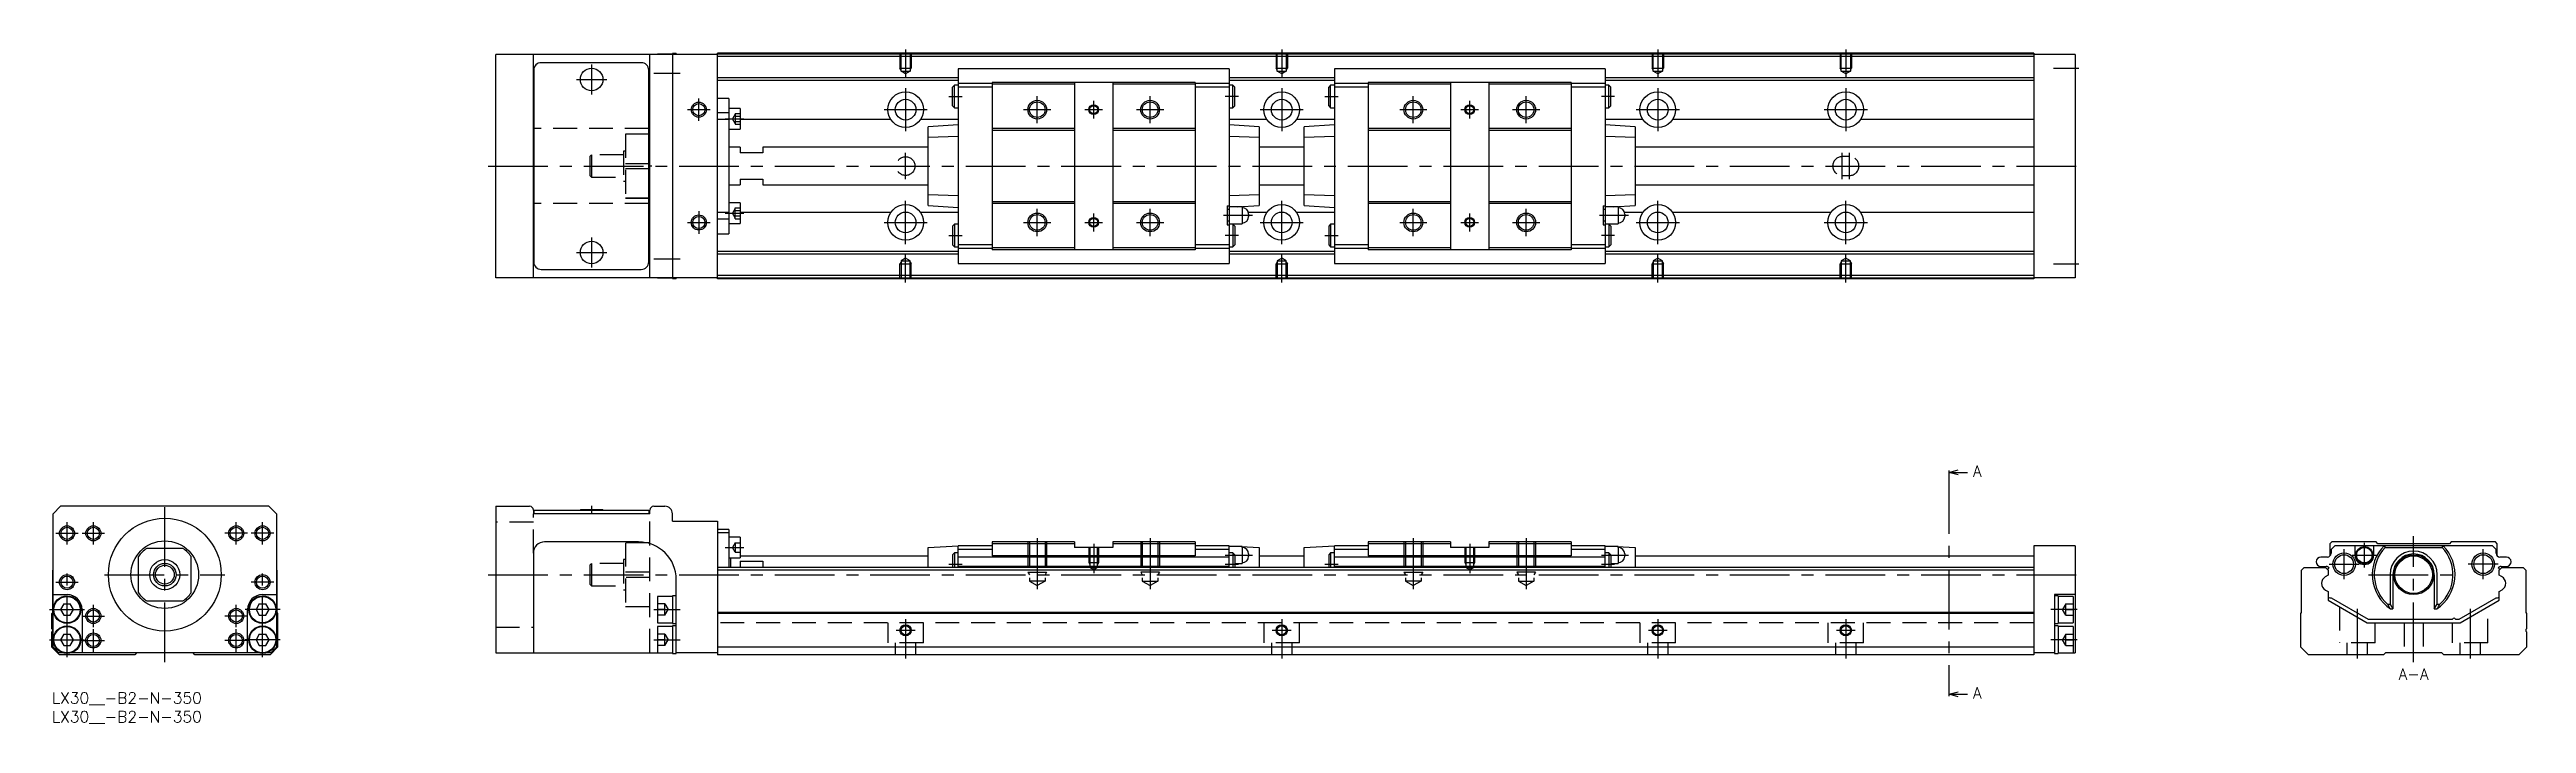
# Model space of a CAD drawing. Extents: x -1 to 658, y -8 to 171.
import ezdxf

# ---------------------------------------------------------------- set-up
doc = ezdxf.new("R2010")
doc.units = 0
doc.header["$LTSCALE"] = 0.5
doc.linetypes.add('CENTER', pattern=[50.8, 31.75, -6.35, 6.35, -6.35])
doc.linetypes.add('DASHED', pattern=[19.05, 12.7, -6.35])
for name, color, linetype in [('MSM_CENTER', 1, 'CENTER'), ('MSM_CONTINUOUS', 7, 'CONTINUOUS'), ('MSM_DASHED', 4, 'DASHED'), ('MSM_NARROW', 5, 'CONTINUOUS'), ('MSM_PART_NUMBER', 7, 'CONTINUOUS')]:
    doc.layers.add(name, color=color, linetype=linetype)
doc.styles.get("Standard").update_dxf_attribs({"font": 'txt.shx', "height": 3, "bigfont": 'bigfont.shx'})

# ---------------------------------------------------------------- blocks, each defined once
blk = doc.blocks.new('*U2')
at = {"layer": 'MSM_PART_NUMBER'}
blk.add_text('LX30__-B2-N-350', height=3, dxfattribs=at).set_placement((0, -3))
blk = doc.blocks.new('*U3')
at = {"layer": 'MSM_PART_NUMBER'}
blk.add_text('LX30__-B2-N-350', height=3, dxfattribs=at).set_placement((0, -8))

msp = doc.modelspace()

# ---------------------------------------------------------------- linework, layer by layer
at = {"layer": 'MSM_CENTER'}
for p, q in [((143.5, 167), (143.5, 159)), ((160, 164.7), (167, 164.7)), ((227, 171), (227, 163.49)), ((327, 171), (327, 163.49)), ((427, 171), (427, 163.49)), ((477, 171), (477, 163.49)), ((532.25, 166), (539, 166)), ((139.5, 163), (147.5, 163)), ((227, 160.75), (227, 149.25)), ((238.5, 158.5), (242, 158.5)), ((262, 151.37), (262, 158.62)), ((292, 151.37), (292, 158.62)), ((315.5, 158.5), (312, 158.5)), ((327, 160.75), (327, 149.25)), ((338.5, 158.5), (342, 158.5)), ((362, 151.37), (362, 158.62)), ((392, 151.37), (392, 158.62)), ((415.5, 158.5), (412, 158.5)), ((427, 160.75), (427, 149.25)), ((477, 160.75), (477, 149.25)), ((169, 155), (175, 155)), ((172, 152), (172, 158)), ((179, 152.55), (184, 152.55)), ((221.25, 155), (232.75, 155)), ((258.37, 155), (265.62, 155)), ((274.63, 155), (279.36, 155)), ((277, 152.63), (277, 157.36)), ((288.37, 155), (295.62, 155)), ((321.25, 155), (332.75, 155)), ((358.37, 155), (365.62, 155)), ((374.63, 155), (379.36, 155)), ((377, 152.63), (377, 157.36)), ((388.37, 155), (395.62, 155)), ((421.25, 155), (432.75, 155)), ((471.25, 155), (482.75, 155)), ((116, 140), (540, 140)), ((227, 136.5), (227, 143.5)), ((476, 136.5), (476, 143.5)), ((478, 136.5), (478, 143.5)), ((172, 128), (172, 122)), ((179, 127.44), (184, 127.44)), ((227, 119.25), (227, 130.75)), ((262, 121.37), (262, 128.62)), ((277, 122.63), (277, 127.36)), ((292, 121.37), (292, 128.62)), ((311.5, 126.9), (319.2, 126.9)), ((327, 119.25), (327, 130.75)), ((362, 121.37), (362, 128.62)), ((377, 122.63), (377, 127.36)), ((392, 121.37), (392, 128.62)), ((411.5, 126.9), (419.2, 126.9)), ((427, 119.25), (427, 130.75)), ((477, 119.25), (477, 130.75)), ((143.5, 121), (143.5, 113)), ((169, 125), (175, 125)), ((221.25, 125), (232.75, 125)), ((238.5, 121.5), (242, 121.5)), ((258.37, 125), (265.62, 125)), ((274.63, 125), (279.36, 125)), ((288.37, 125), (295.62, 125)), ((315.5, 121.5), (312, 121.5)), ((321.25, 125), (332.75, 125)), ((338.5, 121.5), (342, 121.5)), ((358.37, 125), (365.62, 125)), ((374.63, 125), (379.36, 125)), ((388.37, 125), (395.62, 125)), ((415.5, 121.5), (412, 121.5)), ((421.25, 125), (432.75, 125)), ((471.25, 125), (482.75, 125)), ((139.5, 117), (147.5, 117)), ((160, 115.3), (167, 115.3)), ((227, 109), (227, 116.51)), ((327, 109), (327, 116.51)), ((427, 109), (427, 116.51)), ((477, 109), (477, 116.51)), ((532.25, 114), (539, 114)), ((504.38, 58), (504.38, 0)), ((30, 8), (30, 51.5)), ((143.5, 49.6), (143.5, 47.49)), ((1, 42.3), (7, 42.3)), ((4, 39.3), (4, 45.3)), ((8, 42.3), (14, 42.3)), ((11, 39.3), (11, 45.3)), ((52, 42.3), (46, 42.3)), ((49, 39.3), (49, 45.3)), ((59, 42.3), (53, 42.3)), ((56, 39.3), (56, 45.3)), ((262, 41), (262, 27.41)), ((292, 41), (292, 27.41)), ((362, 41), (362, 27.41)), ((392, 41), (392, 27.41)), ((614.9, 33.25), (614.9, 39.75)), ((628, 8), (628, 41.5)), ((179, 38.55), (184, 38.55)), ((238.5, 34.1), (242, 34.1)), ((277, 39.5), (277, 31.69)), ((312, 36.5), (319.2, 36.5)), ((312, 34.1), (315.5, 34.1)), ((338.5, 34.1), (342, 34.1)), ((377, 39.5), (377, 31.69)), ((412, 36.5), (419.2, 36.5)), ((412, 34.1), (415.5, 34.1)), ((605.5, 34.1), (613.5, 34.1)), ((609.5, 30.1), (609.5, 38.1)), ((611.65, 36.5), (618.15, 36.5)), ((650.5, 34.1), (642.5, 34.1)), ((646.5, 30.1), (646.5, 38.1)), ((1, 29.3), (7, 29.3)), ((4, 9.35), (4, 32.3)), ((14, 31.3), (46, 31.3)), ((59, 29.3), (53, 29.3)), ((56, 9.35), (56, 32.3)), ((116, 31.3), (540, 31.3)), ((616, 31.3), (640, 31.3)), ((-0.65, 22), (8.65, 22)), ((8, 20.3), (14, 20.3)), ((11, 17.3), (11, 23.3)), ((52, 20.3), (46, 20.3)), ((49, 17.3), (49, 23.3)), ((60.65, 22), (51.35, 22)), ((160, 22), (167, 22)), ((538.5, 22), (531.5, 22)), ((613, 22.18), (613, 9)), ((643, 22.18), (643, 9)), ((-0.65, 14), (8.65, 14)), ((8, 13.8), (14, 13.8)), ((11, 10.8), (11, 16.8)), ((52, 13.8), (46, 13.8)), ((49, 10.8), (49, 16.8)), ((60.65, 14), (51.35, 14)), ((160, 14), (167, 14)), ((224.5, 16.5), (229.5, 16.5)), ((227, 19.5), (227, 9)), ((324.5, 16.5), (329.5, 16.5)), ((327, 19.5), (327, 9)), ((424.5, 16.5), (429.5, 16.5)), ((427, 19.5), (427, 9)), ((474.5, 16.5), (479.5, 16.5)), ((477, 19.5), (477, 9)), ((538.5, 14), (531.5, 14))]:
    msp.add_line(p, q, dxfattribs=at)
at = {"layer": 'MSM_CONTINUOUS'}
for p, q in [((118, 110.3), (118, 169.7)), ((177, 169.7), (118, 169.7)), ((128, 110.3), (128, 169.7)), ((128.1, 165.5), (128.1, 114.5)), ((156.7, 167.5), (130.1, 167.5)), ((158.7, 114.5), (158.7, 165.5)), ((159, 110.3), (159, 169.7)), ((161, 169.75), (161, 169.7)), ((165, 169.75), (161, 169.75)), ((166, 169.9), (165, 169.9)), ((165, 169.9), (165, 110.1)), ((166, 169.9), (166, 169.7)), ((527, 170), (177, 170)), ((177, 110), (177, 170)), ((527, 169.8), (177, 169.8)), ((527, 169.1), (177, 169.1)), ((313, 165.9), (241, 165.9)), ((241, 165.9), (241, 114.1)), ((313, 165.9), (313, 114.1)), ((413, 165.9), (341, 165.9)), ((341, 165.9), (341, 114.1)), ((413, 165.9), (413, 114.1)), ((527, 170), (527, 110)), ((538, 169.7), (527, 169.7)), ((538, 169.7), (538, 110.3)), ((128, 158.2), (128.1, 158.2)), ((158.7, 158.2), (159, 158.2)), ((241, 163.45), (177, 163.45)), ((241, 162.75), (177, 162.75)), ((240, 161.5), (239.5, 161)), ((239.5, 156), (239.5, 161)), ((241, 161.5), (240, 161.5)), ((240, 155.5), (240, 161.5)), ((250, 161.95), (241, 161.95)), ((250, 160.95), (241, 160.95)), ((304, 162.25), (250, 162.25)), ((250, 162.25), (250, 117.75)), ((271.9, 161.75), (250, 161.75)), ((271.9, 162.25), (271.9, 117.75)), ((282.1, 162.25), (282.1, 117.75)), ((304, 161.75), (282.1, 161.75)), ((304, 162.25), (304, 117.75)), ((313, 161.95), (304, 161.95)), ((313, 160.95), (304, 160.95)), ((341, 163.45), (313, 163.45)), ((341, 162.75), (313, 162.75)), ((314, 161.5), (313, 161.5)), ((314.5, 161), (314, 161.5)), ((314, 155.5), (314, 161.5)), ((314.5, 156), (314.5, 161)), ((340, 161.5), (339.5, 161)), ((339.5, 156), (339.5, 161)), ((341, 161.5), (340, 161.5)), ((340, 155.5), (340, 161.5)), ((350, 161.95), (341, 161.95)), ((350, 160.95), (341, 160.95)), ((404, 162.25), (350, 162.25)), ((350, 162.25), (350, 117.75)), ((371.9, 161.75), (350, 161.75)), ((371.9, 162.25), (371.9, 117.75)), ((382.1, 162.25), (382.1, 117.75)), ((404, 161.75), (382.1, 161.75)), ((404, 162.25), (404, 117.75)), ((413, 161.95), (404, 161.95)), ((413, 160.95), (404, 160.95)), ((527, 163.45), (413, 163.45)), ((527, 162.75), (413, 162.75)), ((414, 161.5), (413, 161.5)), ((414.5, 161), (414, 161.5)), ((414, 155.5), (414, 161.5)), ((414.5, 156), (414.5, 161)), ((180, 158), (177, 158)), ((180, 154.13), (177, 154.13)), ((180, 152.38), (177, 152.38)), ((180, 158), (180, 122)), ((183, 155.3), (180, 155.3)), ((183, 155.3), (183, 149.8)), ((223.05, 152.36), (183, 152.36)), ((241, 152.36), (230.95, 152.36)), ((239.5, 156), (240, 155.5)), ((240, 155.5), (241, 155.5)), ((313, 155.5), (314, 155.5)), ((323.05, 152.36), (313, 152.36)), ((314, 155.5), (314.5, 156)), ((341, 152.36), (330.95, 152.36)), ((339.5, 156), (340, 155.5)), ((340, 155.5), (341, 155.5)), ((413, 155.5), (414, 155.5)), ((423.05, 152.36), (413, 152.36)), ((414, 155.5), (414.5, 156)), ((473.05, 152.36), (430.95, 152.36)), ((527, 152.36), (480.95, 152.36)), ((128.1, 150), (128, 150)), ((159, 150), (158.7, 150)), ((159, 148.5), (158.7, 148.5)), ((159, 148.47), (158.7, 148.47)), ((180, 149.8), (183, 149.8)), ((183, 145), (180, 145)), ((183, 145), (183, 143.5)), ((189, 145), (189, 143.5)), ((233, 145), (189, 145)), ((241, 151), (233, 150.47)), ((233, 129.53), (233, 150.47)), ((241, 147.86), (233, 147.6)), ((271.9, 150), (250, 150)), ((271.9, 149.5), (250, 149.5)), ((304, 150), (282.1, 150)), ((304, 149.5), (282.1, 149.5)), ((321, 150.47), (313, 151)), ((321, 147.6), (313, 147.86)), ((321, 150.47), (321, 129.53)), ((333, 145), (321, 145)), ((341, 151), (333, 150.47)), ((333, 129.53), (333, 150.47)), ((341, 147.86), (333, 147.6)), ((371.9, 150), (350, 150)), ((371.9, 149.5), (350, 149.5)), ((404, 150), (382.1, 150)), ((404, 149.5), (382.1, 149.5)), ((421, 150.47), (413, 151)), ((421, 147.6), (413, 147.86)), ((421, 150.47), (421, 129.53)), ((527, 145), (421, 145)), ((158.7, 140.72), (159, 140.72)), ((159, 139.28), (158.7, 139.28)), ((189, 143.5), (183, 143.5)), ((180, 135), (183, 135)), ((183, 136.5), (189, 136.5)), ((183, 136.5), (183, 135)), ((189, 136.5), (189, 135)), ((189, 135), (233, 135)), ((233, 132.4), (241, 132.14)), ((313, 132.14), (321, 132.4)), ((321, 135), (333, 135)), ((333, 132.4), (341, 132.14)), ((413, 132.14), (421, 132.4)), ((421, 135), (527, 135)), ((128.1, 130), (128, 130)), ((159, 131.53), (158.7, 131.53)), ((159, 131.5), (158.7, 131.5)), ((159, 130), (158.7, 130)), ((180, 127.62), (177, 127.62)), ((180, 125.87), (177, 125.87)), ((183, 130.19), (180, 130.19)), ((183, 130.19), (183, 124.69)), ((223.05, 127.64), (183, 127.64)), ((241, 127.64), (230.95, 127.64)), ((233, 129.53), (241, 129)), ((271.9, 130.5), (250, 130.5)), ((271.9, 130), (250, 130)), ((304, 130.5), (282.1, 130.5)), ((304, 130), (282.1, 130)), ((312.5, 129.4), (312.5, 124.4)), ((312.5, 129.4), (313, 129.4)), ((313, 128.4), (312.5, 128.4)), ((312.5, 125.4), (313, 125.4)), ((316.45, 129.15), (313, 129.15)), ((315.26, 129.15), (321, 129.53)), ((316.45, 129.15), (316.45, 124.65)), ((323.05, 127.64), (318.14, 127.64)), ((318.2, 127.2), (318.2, 126.6)), ((341, 127.64), (330.95, 127.64)), ((333, 129.53), (341, 129)), ((371.9, 130.5), (350, 130.5)), ((371.9, 130), (350, 130)), ((404, 130.5), (382.1, 130.5)), ((404, 130), (382.1, 130)), ((412.5, 129.4), (412.5, 124.4)), ((412.5, 129.4), (413, 129.4)), ((413, 128.4), (412.5, 128.4)), ((412.5, 125.4), (413, 125.4)), ((416.45, 129.15), (413, 129.15)), ((415.26, 129.15), (421, 129.53)), ((416.45, 129.15), (416.45, 124.65)), ((423.05, 127.64), (418.14, 127.64)), ((418.2, 127.2), (418.2, 126.6)), ((473.05, 127.64), (430.95, 127.64)), ((527, 127.64), (480.95, 127.64)), ((128.1, 121.8), (128, 121.8)), ((159, 121.8), (158.7, 121.8)), ((177, 122), (180, 122)), ((180, 124.69), (183, 124.69)), ((240, 124.5), (239.5, 124)), ((239.5, 124), (239.5, 119)), ((239.5, 119), (240, 118.5)), ((240, 124.5), (240, 118.5)), ((241, 124.5), (240, 124.5)), ((250, 119.05), (241, 119.05)), ((313, 119.05), (304, 119.05)), ((312.5, 124.4), (313, 124.4)), ((313, 124.65), (316.45, 124.65)), ((314, 124.5), (313, 124.5)), ((314, 124.5), (314, 118.5)), ((314.5, 124), (314, 124.5)), ((314, 118.5), (314.5, 119)), ((314.5, 124), (314.5, 119)), ((340, 124.5), (339.5, 124)), ((339.5, 124), (339.5, 119)), ((339.5, 119), (340, 118.5)), ((340, 124.5), (340, 118.5)), ((341, 124.5), (340, 124.5)), ((350, 119.05), (341, 119.05)), ((413, 119.05), (404, 119.05)), ((412.5, 124.4), (413, 124.4)), ((413, 124.65), (416.45, 124.65)), ((414, 124.5), (413, 124.5)), ((414, 124.5), (414, 118.5)), ((414.5, 124), (414, 124.5)), ((414, 118.5), (414.5, 119)), ((414.5, 124), (414.5, 119)), ((130.1, 112.5), (156.7, 112.5)), ((241, 117.25), (177, 117.25)), ((241, 116.55), (177, 116.55)), ((240, 118.5), (241, 118.5)), ((250, 118.05), (241, 118.05)), ((241, 114.1), (313, 114.1)), ((271.9, 118.25), (250, 118.25)), ((304, 117.75), (250, 117.75)), ((304, 118.25), (282.1, 118.25)), ((313, 118.05), (304, 118.05)), ((313, 118.5), (314, 118.5)), ((341, 117.25), (313, 117.25)), ((341, 116.55), (313, 116.55)), ((340, 118.5), (341, 118.5)), ((350, 118.05), (341, 118.05)), ((341, 114.1), (413, 114.1)), ((371.9, 118.25), (350, 118.25)), ((404, 117.75), (350, 117.75)), ((404, 118.25), (382.1, 118.25)), ((413, 118.05), (404, 118.05)), ((413, 118.5), (414, 118.5)), ((527, 117.25), (413, 117.25)), ((527, 116.55), (413, 116.55)), ((177, 110.3), (118, 110.3)), ((161, 110.3), (161, 110.25)), ((161, 110.25), (165, 110.25)), ((165, 110.1), (166, 110.1)), ((166, 110.3), (166, 110.1)), ((527, 110.9), (177, 110.9)), ((527, 110.2), (177, 110.2)), ((527, 110), (177, 110)), ((538, 110.3), (527, 110.3)), ((504.38, 58.5), (506.88, 59.17)), ((504.38, 59), (504.38, 58)), ((506.88, 57.83), (504.38, 58.5)), ((504.38, 58.5), (509.38, 58.5)), ((2.3, 49.5), (0.3, 47.5)), ((0.3, 12), (0.3, 47.5)), ((57.7, 49.5), (2.3, 49.5)), ((59.7, 47.5), (57.7, 49.5)), ((59.7, 47.5), (59.7, 12)), ((118, 49.5), (118, 10.5)), ((118, 49.5), (127, 49.5)), ((128, 48.5), (128, 47.5)), ((159, 47.5), (128, 47.5)), ((128.1, 48.5), (128.1, 47.5)), ((128.1, 48.5), (158.7, 48.5)), ((140.5, 48.6), (146.5, 48.6)), ((140.5, 48.6), (140.5, 48.5)), ((146.5, 48.5), (146.5, 48.6)), ((158.7, 48.5), (158.7, 47.5)), ((159, 47.5), (159, 48.5)), ((160, 49.5), (163, 49.5)), ((165, 45.5), (165, 47.5)), ((156, 40), (131, 40)), ((165, 45.5), (177, 45.5)), ((177, 45.5), (177, 10)), ((180, 43.3), (177, 43.3)), ((180, 42.45), (177, 42.45)), ((180, 43.3), (180, 33.2)), ((183, 41.3), (180, 41.3)), ((183, 41.3), (183, 35.8)), ((250, 40), (250, 36.29)), ((271.9, 40), (250, 40)), ((271.9, 40), (271.9, 38.5)), ((304, 40), (282.1, 40)), ((282.1, 40), (282.1, 38.5)), ((304, 40), (304, 36.29)), ((350, 40), (350, 36.29)), ((371.9, 40), (350, 40)), ((371.9, 40), (371.9, 38.5)), ((404, 40), (382.1, 40)), ((382.1, 40), (382.1, 38.5)), ((404, 40), (404, 36.29)), ((606.25, 40), (605.75, 39.5)), ((618, 40), (606.25, 40)), ((618.5, 39.5), (618, 40)), ((638, 40), (637.5, 39.5)), ((649.75, 40), (638, 40)), ((650.25, 39.5), (649.75, 40)), ((23, 26.48), (23, 36.12)), ((34.82, 38.3), (25.18, 38.3)), ((37, 26.48), (37, 36.12)), ((128, 37), (128, 10.5)), ((527, 33.2), (177, 33.2)), ((180, 35.8), (183, 35.8)), ((180.5, 33.2), (180.5, 35.8)), ((183, 36.3), (233, 36.3)), ((183, 34.87), (189, 34.87)), ((183, 34.87), (183, 33.2)), ((189, 34.87), (189, 33.2)), ((233, 38.5), (241, 39)), ((233, 33.2), (233, 38.5)), ((240, 37.1), (239.5, 36.6)), ((239.5, 36.6), (239.5, 33.2)), ((241, 37.1), (240, 37.1)), ((240, 37.1), (240, 33.2)), ((250, 39), (241, 39)), ((241, 33.2), (241, 39)), ((250, 38), (241, 38)), ((313, 36), (241, 36)), ((313, 33.5), (241, 33.5)), ((271.9, 39.5), (250, 39.5)), ((304, 36.29), (250, 36.29)), ((282.1, 38.5), (271.9, 38.5)), ((304, 39.5), (282.1, 39.5)), ((313, 39), (304, 39)), ((313, 38), (304, 38)), ((313, 39), (321, 38.5)), ((313, 33.2), (313, 39)), ((316.45, 38.75), (313, 38.75)), ((314, 37.1), (313, 37.1)), ((314.5, 36.6), (314, 37.1)), ((314, 37.1), (314, 33.2)), ((314.5, 36.6), (314.5, 33.2)), ((314.5, 34.25), (316.45, 34.25)), ((316.45, 38.75), (316.45, 34.25)), ((318.2, 36.8), (318.2, 36.2)), ((321, 38.5), (321, 33.2)), ((321, 36.3), (333, 36.3)), ((333, 38.5), (341, 39)), ((333, 33.2), (333, 38.5)), ((340, 37.1), (339.5, 36.6)), ((339.5, 36.6), (339.5, 33.2)), ((341, 37.1), (340, 37.1)), ((340, 37.1), (340, 33.2)), ((350, 39), (341, 39)), ((341, 33.2), (341, 39)), ((350, 38), (341, 38)), ((413, 36), (341, 36)), ((413, 33.5), (341, 33.5)), ((371.9, 39.5), (350, 39.5)), ((404, 36.29), (350, 36.29)), ((382.1, 38.5), (371.9, 38.5)), ((404, 39.5), (382.1, 39.5)), ((413, 39), (404, 39)), ((413, 38), (404, 38)), ((413, 39), (421, 38.5)), ((413, 33.2), (413, 39)), ((416.45, 38.75), (413, 38.75)), ((414, 37.1), (413, 37.1)), ((414.5, 36.6), (414, 37.1)), ((414, 37.1), (414, 33.2)), ((414.5, 36.6), (414.5, 33.2)), ((414.5, 34.25), (416.45, 34.25)), ((416.45, 38.75), (416.45, 34.25)), ((418.2, 36.8), (418.2, 36.2)), ((421, 38.5), (421, 33.2)), ((421, 36.3), (527, 36.3)), ((527, 39), (527, 10)), ((538, 39), (527, 39)), ((538, 39), (538, 10.5)), ((598.2, 32.5), (598.9, 33.2)), ((598.9, 33.2), (604.55, 33.2)), ((605.05, 36), (603.35, 36)), ((603.35, 33.5), (604.75, 33.5)), ((604.55, 33.2), (605.25, 32.5)), ((605.75, 39.5), (605.75, 36.29)), ((607.05, 39), (606.05, 38)), ((606.05, 38), (606.05, 37)), ((648.95, 39), (607.05, 39)), ((612.4, 39), (612.4, 36.5)), ((617.4, 36.5), (617.4, 39)), ((637.5, 39.5), (618.5, 39.5)), ((620.14, 39), (620.4, 38.5)), ((620.4, 38.5), (635.6, 38.5)), ((635.6, 38.5), (635.86, 39)), ((649.95, 38), (648.95, 39)), ((649.95, 37), (649.95, 38)), ((650.25, 36.29), (650.25, 39.5)), ((650.75, 32.5), (651.45, 33.2)), ((652.65, 36), (650.95, 36)), ((651.25, 33.5), (652.65, 33.5)), ((651.45, 33.2), (657.1, 33.2)), ((657.1, 33.2), (657.8, 32.5)), ((0.2, 32.5), (0.3, 32.6)), ((0.2, 21.2), (0.2, 32.5)), ((59.7, 32.6), (59.8, 32.5)), ((59.8, 32.5), (59.8, 21.2)), ((166, 10.35), (166, 30)), ((527, 32.5), (177, 32.5)), ((598.2, 21.2), (598.2, 32.5)), ((605.25, 31.15), (604.5, 30.72)), ((604.6, 27.22), (605.25, 26.85)), ((605.2, 32.7), (605.2, 32.55)), ((605.25, 32.5), (605.25, 31.15)), ((605.25, 26.85), (605.25, 24.5)), ((621.74, 31.3), (621.74, 23.45)), ((622.5, 31.3), (622.5, 22.2)), ((633.5, 31.3), (633.5, 22.2)), ((634.26, 23.45), (634.26, 31.3)), ((650.75, 32.5), (650.8, 32.55)), ((650.75, 31.15), (650.75, 32.5)), ((650.75, 31.15), (650.75, 32.5)), ((651.4, 30.78), (650.75, 31.15)), ((651.4, 30.78), (650.75, 31.15)), ((650.75, 26.85), (651.5, 27.28)), ((650.75, 26.85), (651.5, 27.28)), ((650.75, 25.45), (650.75, 26.85)), ((650.75, 24.5), (650.75, 26.85)), ((650.8, 32.55), (650.8, 32.7)), ((657.8, 32.5), (657.8, 21.2)), ((0, 21), (0.2, 21.2)), ((0, 16.9), (0, 21)), ((0.3, 26), (4, 26)), ((3.13, 23.5), (2.27, 22)), ((2.27, 22), (3.13, 20.5)), ((3.13, 23.5), (4.87, 23.5)), ((3.13, 20.5), (4.87, 20.5)), ((5.73, 22), (4.87, 23.5)), ((4.87, 20.5), (5.73, 22)), ((8, 22), (8, 10.5)), ((25.18, 24.3), (34.82, 24.3)), ((52, 10.5), (52, 22)), ((55.13, 23.5), (54.27, 22)), ((54.27, 22), (55.13, 20.5)), ((55.13, 23.5), (56.87, 23.5)), ((55.13, 20.5), (56.87, 20.5)), ((56, 26), (59.7, 26)), ((57.73, 22), (56.87, 23.5)), ((56.87, 20.5), (57.73, 22)), ((59.8, 21.2), (60, 21)), ((60, 21), (60, 12)), ((165, 25.5), (161, 25.5)), ((161, 25.5), (161, 18.5)), ((166, 25.65), (165, 25.65)), ((165, 25.65), (165, 18.35)), ((527, 21.2), (177, 21.2)), ((527, 21), (177, 21)), ((538, 26), (532.5, 26)), ((532.5, 26), (532.5, 10.35)), ((533.5, 25.65), (532.5, 25.65)), ((533.5, 25.65), (533.5, 18.35)), ((537.5, 25.5), (533.5, 25.5)), ((537.5, 25.5), (537.5, 18.5)), ((598, 21), (598.2, 21.2)), ((598, 12), (598, 21)), ((605.25, 24.5), (615.64, 18.5)), ((605.7, 25.16), (606.1, 25.16)), ((606.1, 25.16), (615.91, 19.5)), ((621.07, 23.45), (621.74, 23.45)), ((621.74, 23.45), (622.5, 22.2)), ((621.82, 22.2), (622.5, 22.2)), ((633.5, 22.2), (634.26, 23.45)), ((633.5, 22.2), (634.18, 22.2)), ((634.26, 23.45), (634.93, 23.45)), ((640.09, 19.5), (649.9, 25.16)), ((640.36, 18.5), (650.75, 24.5)), ((649.9, 25.16), (650.3, 25.16)), ((657.8, 21.2), (658, 21)), ((658, 21), (658, 16.9)), ((0, 12), (0, 16.1)), ((3.13, 15.5), (2.27, 14)), ((2.27, 14), (3.13, 12.5)), ((3.13, 15.5), (4.87, 15.5)), ((5.73, 14), (4.87, 15.5)), ((4.87, 12.5), (5.73, 14)), ((55.13, 15.5), (54.27, 14)), ((54.27, 14), (55.13, 12.5)), ((55.13, 15.5), (56.87, 15.5)), ((57.73, 14), (56.87, 15.5)), ((56.87, 12.5), (57.73, 14)), ((161, 18.5), (165, 18.5)), ((165, 17.5), (161, 17.5)), ((161, 17.5), (161, 10.5)), ((165, 18.35), (166, 18.35)), ((166, 17.65), (165, 17.65)), ((165, 17.65), (165, 10.35)), ((532.5, 18.35), (533.5, 18.35)), ((533.5, 17.65), (532.5, 17.65)), ((533.5, 18.5), (537.5, 18.5)), ((533.5, 17.65), (533.5, 10.35)), ((537.5, 17.5), (533.5, 17.5)), ((537.5, 17.5), (537.5, 10.5)), ((615.64, 18.5), (640.36, 18.5)), ((615.91, 19.5), (638.35, 19.5)), ((639.15, 19.5), (640.09, 19.5)), ((658, 16.1), (658, 12)), ((2, 10), (0, 12)), ((1.8, 10.5), (0.3, 12)), ((2.96, 10.5), (1.8, 10.5)), ((22, 10), (2, 10)), ((3.13, 12.5), (4.87, 12.5)), ((54.96, 10.5), (5.04, 10.5)), ((22.5, 10.5), (22, 10)), ((38, 10), (37.5, 10.5)), ((58, 10), (38, 10)), ((55.13, 12.5), (56.87, 12.5)), ((58.2, 10.5), (57.04, 10.5)), ((60, 12), (58, 10)), ((59.7, 12), (58.2, 10.5)), ((118, 10.5), (165, 10.5)), ((165, 10.35), (166, 10.35)), ((177, 10.5), (166, 10.5)), ((527, 12), (177, 12)), ((527, 10), (177, 10)), ((532.5, 10.5), (527, 10.5)), ((532.5, 10.35), (533.5, 10.35)), ((533.5, 10.5), (538, 10.5)), ((600, 10), (598, 12)), ((620, 10), (600, 10)), ((620.5, 10.5), (620, 10)), ((635.5, 10.5), (620.5, 10.5)), ((636, 10), (635.5, 10.5)), ((656, 10), (636, 10)), ((658, 12), (656, 10)), ((504.38, -0.5), (506.88, 0.17)), ((504.38, 0), (504.38, -1)), ((506.88, -1.17), (504.38, -0.5)), ((504.38, -0.5), (509.38, -0.5))]:
    msp.add_line(p, q, dxfattribs=at)
for centre, radius in [((143.5, 163), 3), ((227, 155), 4.75), ((327, 155), 4.75), ((427, 155), 4.75), ((477, 155), 4.75), ((172, 155), 1.62), ((227, 155), 2.75), ((262, 155), 2.07), ((277, 155), 1.06), ((292, 155), 2.07), ((327, 155), 2.75), ((362, 155), 2.07), ((377, 155), 1.06), ((392, 155), 2.07), ((427, 155), 2.75), ((477, 155), 2.75), ((172, 125), 1.62), ((227, 125), 4.75), ((227, 125), 2.75), ((262, 125), 2.07), ((277, 125), 1.06), ((292, 125), 2.07), ((327, 125), 4.75), ((327, 125), 2.75), ((362, 125), 2.07), ((377, 125), 1.06), ((392, 125), 2.07), ((427, 125), 4.75), ((427, 125), 2.75), ((477, 125), 4.75), ((477, 125), 2.75), ((143.5, 117), 3), ((30, 31.3), 15), ((4, 42.3), 1.62), ((11, 42.3), 1.62), ((30, 31.3), 9), ((49, 42.3), 1.62), ((56, 42.3), 1.62), ((30, 31.3), 4), ((30, 31.3), 3), ((30, 31.3), 2.5), ((609.5, 34.1), 3), ((609.5, 34.1), 2.5), ((614.9, 36.5), 2.25), ((614.9, 36.5), 2.05), ((628, 31.3), 5.3), ((628, 31.3), 5), ((646.5, 34.1), 3), ((646.5, 34.1), 2.5), ((4, 29.3), 1.62), ((56, 29.3), 1.62), ((4, 22), 3.65), ((4, 22), 3.5), ((11, 20.3), 1.62), ((49, 20.3), 1.62), ((56, 22), 3.65), ((56, 22), 3.5), ((4, 14), 3.65), ((4, 14), 3.5), ((11, 13.8), 1.62), ((49, 13.8), 1.62), ((56, 14), 3.65), ((56, 14), 3.5), ((227, 16.5), 1.23), ((327, 16.5), 1.23), ((427, 16.5), 1.23), ((477, 16.5), 1.23)]:
    msp.add_circle(centre, radius, dxfattribs=at)
for centre, radius, start, end in [((130.1, 165.5), 2, 90, 180), ((156.7, 165.5), 2, 0, 90), ((316.45, 127.2), 1.75, 0, 90), ((316.45, 126.6), 1.75, 270, 0), ((416.45, 127.2), 1.75, 0, 90), ((416.45, 126.6), 1.75, 270, 0), ((130.1, 114.5), 2, 180, 270), ((156.7, 114.5), 2, 270, 0), ((127, 48.5), 1, 0, 90), ((160, 48.5), 1, 90, 180), ((163, 47.5), 2, 0, 90), ((131, 37), 3, 90, 180), ((156, 30), 10, 0, 90), ((30, 31.3), 8.5, 124.56032, 145.43968), ((30, 31.3), 8.5, 34.56032, 55.43968), ((316.45, 36.8), 1.75, 0, 90), ((316.45, 36.2), 1.75, 270, 0), ((416.45, 36.8), 1.75, 0, 90), ((416.45, 36.2), 1.75, 270, 0), ((603.35, 34.75), 1.25, 90, 270), ((604.75, 32.5), 1, 41.23398, 90), ((605.05, 37), 1, 270, 0), ((605.7, 32.7), 0.5, 113.32535, 180), ((614.9, 36.5), 2.5, 180, 0), ((628, 31.3), 11, 135.573, 235.81959), ((628, 31.3), 10.47, 136.57129, 228.55525), ((628, 31.3), 6.26, 0, 180), ((628, 31.3), 5.5, 0, 180), ((628, 31.3), 11, 304.18041, 44.427), ((628, 31.3), 10.47, 311.44475, 43.42871), ((650.95, 37), 1, 180, 270), ((651.25, 32.5), 1, 90, 138.76602), ((650.3, 32.7), 0.5, 0, 66.67465), ((652.65, 34.75), 1.25, 270, 90), ((30, 31.3), 8.5, 214.56032, 235.43968), ((30, 31.3), 8.5, 304.56032, 325.43968), ((605.65, 28.85), 2.2, 121.45533, 176.01903), ((605.65, 29.15), 2.2, 183.98097, 241.45517), ((650.35, 28.85), 2.2, 3.98097, 61.45517), ((650.35, 29.15), 2.2, 301.45533, 356.01903), ((650.35, 29.15), 2.2, 301.45533, 356.01903), ((4, 22), 4, 0, 90), ((56, 22), 4, 90, 180), ((605.7, 25.66), 0.5, 205.84193, 270), ((629, 27.35), 8.83, 206.14749, 215.62533), ((627, 27.35), 8.84, 324.37545, 333.85173), ((650.3, 25.66), 0.5, 270, 334.15807), ((-0.3, 16.5), 0.5, 306.8699, 53.1301), ((638.75, 19.2), 0.5, 36.8699, 143.1301), ((658.3, 16.5), 0.5, 126.8699, 233.1301), ((2.3, 12.5), 2, 216.8699, 233.1301), ((57.7, 12.5), 2, 306.8699, 323.1301)]:
    msp.add_arc(centre, radius, start, end, dxfattribs=at)
at = {"layer": 'MSM_DASHED'}
for p, q in [((225.5, 170), (225.5, 166)), ((225.77, 165.53), (225.5, 166)), ((225.5, 166), (228.5, 166)), ((225.77, 165.2), (225.77, 170)), ((225.77, 165.2), (228.23, 165.2)), ((227, 164.49), (225.77, 165.2)), ((228.23, 165.2), (227, 164.49)), ((228.23, 170), (228.23, 165.2)), ((228.23, 165.53), (228.5, 166)), ((228.5, 170), (228.5, 166)), ((325.5, 170), (325.5, 166)), ((325.77, 165.53), (325.5, 166)), ((325.5, 166), (328.5, 166)), ((325.77, 165.2), (325.77, 170)), ((325.77, 165.2), (328.23, 165.2)), ((327, 164.49), (325.77, 165.2)), ((328.23, 165.2), (327, 164.49)), ((328.23, 170), (328.23, 165.2)), ((328.23, 165.53), (328.5, 166)), ((328.5, 170), (328.5, 166)), ((425.5, 170), (425.5, 166)), ((425.77, 165.53), (425.5, 166)), ((425.5, 166), (428.5, 166)), ((425.77, 165.2), (425.77, 170)), ((425.77, 165.2), (428.23, 165.2)), ((427, 164.49), (425.77, 165.2)), ((428.23, 165.2), (427, 164.49)), ((428.23, 170), (428.23, 165.2)), ((428.23, 165.53), (428.5, 166)), ((428.5, 170), (428.5, 166)), ((475.5, 170), (475.5, 166)), ((475.77, 165.53), (475.5, 166)), ((475.5, 166), (478.5, 166)), ((475.77, 165.2), (475.77, 170)), ((475.77, 165.2), (478.23, 165.2)), ((477, 164.49), (475.77, 165.2)), ((478.23, 165.2), (477, 164.49)), ((478.23, 170), (478.23, 165.2)), ((478.23, 165.53), (478.5, 166)), ((478.5, 170), (478.5, 166)), ((181.7, 153.8), (180.98, 152.55)), ((181.7, 151.3), (180.98, 152.55)), ((181.7, 154), (183, 154)), ((181.7, 154), (181.7, 151.11)), ((181.7, 153.28), (183, 153.28)), ((181.7, 151.83), (183, 151.83)), ((158.7, 150), (128.1, 150)), ((152.5, 148.5), (152.5, 131.5)), ((158.7, 148.5), (152.5, 148.5)), ((158.7, 148.47), (152.5, 148.47)), ((181.7, 151.11), (183, 151.11)), ((143.5, 143), (143, 142.5)), ((143, 142.5), (143, 137.5)), ((143.5, 143), (143.5, 137)), ((152, 143), (143.5, 143)), ((152, 144), (152, 136)), ((152.5, 144), (152, 144)), ((152.5, 140.72), (158.7, 140.72)), ((158.7, 139.28), (152.5, 139.28)), ((159.5, 140), (159, 140)), ((478, 142.5), (476, 142.5)), ((143, 137.5), (143.5, 137)), ((143.5, 137), (152, 137)), ((152, 136), (152.5, 136)), ((476, 137.5), (478, 137.5)), ((158.7, 130), (128.1, 130)), ((152.5, 131.53), (158.7, 131.53)), ((152.5, 131.5), (158.7, 131.5)), ((181.7, 128.69), (180.98, 127.44)), ((181.7, 126.19), (180.98, 127.44)), ((181.7, 128.89), (183, 128.89)), ((181.7, 126), (181.7, 128.89)), ((181.7, 128.17), (183, 128.17)), ((181.7, 126.72), (183, 126.72)), ((181.7, 126), (183, 126)), ((225.77, 114.47), (225.5, 114)), ((225.5, 110), (225.5, 114)), ((225.5, 114), (228.5, 114)), ((227, 115.51), (225.77, 114.8)), ((225.77, 114.8), (225.77, 110)), ((225.77, 114.8), (228.23, 114.8)), ((228.23, 114.8), (227, 115.51)), ((228.23, 110), (228.23, 114.8)), ((228.23, 114.47), (228.5, 114)), ((228.5, 110), (228.5, 114)), ((325.77, 114.47), (325.5, 114)), ((325.5, 110), (325.5, 114)), ((325.5, 114), (328.5, 114)), ((327, 115.51), (325.77, 114.8)), ((325.77, 114.8), (325.77, 110)), ((325.77, 114.8), (328.23, 114.8)), ((328.23, 114.8), (327, 115.51)), ((328.23, 110), (328.23, 114.8)), ((328.23, 114.47), (328.5, 114)), ((328.5, 110), (328.5, 114)), ((425.77, 114.47), (425.5, 114)), ((425.5, 110), (425.5, 114)), ((425.5, 114), (428.5, 114)), ((427, 115.51), (425.77, 114.8)), ((425.77, 114.8), (425.77, 110)), ((425.77, 114.8), (428.23, 114.8)), ((428.23, 114.8), (427, 115.51)), ((428.23, 110), (428.23, 114.8)), ((428.23, 114.47), (428.5, 114)), ((428.5, 110), (428.5, 114)), ((475.77, 114.47), (475.5, 114)), ((475.5, 110), (475.5, 114)), ((475.5, 114), (478.5, 114)), ((477, 115.51), (475.77, 114.8)), ((475.77, 114.8), (475.77, 110)), ((475.77, 114.8), (478.23, 114.8)), ((478.23, 114.8), (477, 115.51)), ((478.23, 110), (478.23, 114.8)), ((478.23, 114.47), (478.5, 114)), ((478.5, 110), (478.5, 114)), ((128, 37), (128, 47.5)), ((159, 10.5), (159, 47.5)), ((128, 45.3), (118, 45.3)), ((152.5, 39.8), (152.5, 22.8)), ((159, 39.8), (152.5, 39.8)), ((159, 39.77), (152.5, 39.77)), ((181.7, 39.8), (180.98, 38.55)), ((181.7, 39.8), (183, 39.8)), ((181.7, 39.8), (181.7, 37.3)), ((259.5, 40), (259.5, 32)), ((259.93, 40), (259.93, 29.6)), ((264.07, 40), (264.07, 29.6)), ((264.5, 40), (264.5, 32)), ((289.5, 40), (289.5, 32)), ((289.93, 40), (289.93, 29.6)), ((294.07, 40), (294.07, 29.6)), ((294.5, 40), (294.5, 32)), ((359.5, 40), (359.5, 32)), ((359.93, 40), (359.93, 29.6)), ((364.07, 40), (364.07, 29.6)), ((364.5, 40), (364.5, 32)), ((389.5, 40), (389.5, 32)), ((389.93, 40), (389.93, 29.6)), ((394.07, 40), (394.07, 29.6)), ((394.5, 40), (394.5, 32)), ((143.5, 34.3), (143, 33.8)), ((143, 33.8), (143, 28.8)), ((143.5, 34.3), (143.5, 28.3)), ((152, 34.3), (143.5, 34.3)), ((152, 35.3), (152, 27.3)), ((152.5, 35.3), (152, 35.3)), ((181.7, 37.3), (180.98, 38.55)), ((181.7, 38.55), (183, 38.55)), ((181.7, 37.3), (183, 37.3)), ((275.7, 38.5), (275.7, 34.5)), ((275.7, 34.5), (275.94, 34.08)), ((275.7, 34.5), (278.3, 34.5)), ((275.94, 38.5), (275.94, 33.3)), ((278.06, 33.3), (275.94, 33.3)), ((275.94, 33.3), (277, 32.69)), ((277, 32.69), (278.06, 33.3)), ((278.06, 33.3), (278.06, 38.5)), ((278.3, 34.5), (278.06, 34.08)), ((278.3, 38.5), (278.3, 34.5)), ((375.7, 38.5), (375.7, 34.5)), ((375.7, 34.5), (375.94, 34.08)), ((375.7, 34.5), (378.3, 34.5)), ((375.94, 38.5), (375.94, 33.3)), ((378.06, 33.3), (375.94, 33.3)), ((375.94, 33.3), (377, 32.69)), ((377, 32.69), (378.06, 33.3)), ((378.06, 33.3), (378.06, 38.5)), ((378.3, 34.5), (378.06, 34.08)), ((378.3, 38.5), (378.3, 34.5)), ((143, 28.8), (143.5, 28.3)), ((143.5, 28.3), (152, 28.3)), ((152, 27.3), (152.5, 27.3)), ((152.5, 32.02), (159, 32.02)), ((159, 30.58), (152.5, 30.58)), ((259.5, 32), (259.93, 31.25)), ((259.5, 32), (264.5, 32)), ((264.07, 29.6), (259.93, 29.6)), ((259.93, 29.6), (262, 28.41)), ((264.07, 29.6), (262, 28.41)), ((264.5, 32), (264.07, 31.25)), ((294.5, 32), (289.5, 32)), ((289.5, 32), (289.93, 31.25)), ((289.93, 29.6), (294.07, 29.6)), ((289.93, 29.6), (292, 28.41)), ((294.07, 29.6), (292, 28.41)), ((294.5, 32), (294.07, 31.25)), ((359.5, 32), (359.93, 31.25)), ((359.5, 32), (364.5, 32)), ((364.07, 29.6), (359.93, 29.6)), ((359.93, 29.6), (362, 28.41)), ((364.07, 29.6), (362, 28.41)), ((364.5, 32), (364.07, 31.25)), ((394.5, 32), (389.5, 32)), ((389.5, 32), (389.93, 31.25)), ((389.93, 29.6), (394.07, 29.6)), ((389.93, 29.6), (392, 28.41)), ((394.07, 29.6), (392, 28.41)), ((394.5, 32), (394.07, 31.25)), ((152.5, 22.83), (159, 22.83)), ((152.5, 22.8), (159, 22.8)), ((163, 23.5), (161, 23.5)), ((163, 22), (161, 22)), ((163, 20.5), (161, 20.5)), ((163, 20.5), (163, 23.5)), ((163, 23.5), (163.87, 22)), ((163, 20.5), (163.87, 22)), ((535.5, 23.5), (534.63, 22)), ((535.5, 20.5), (534.63, 22)), ((535.5, 20.5), (535.5, 23.5)), ((535.5, 23.5), (537.5, 23.5)), ((535.5, 22), (537.5, 22)), ((535.5, 20.5), (537.5, 20.5)), ((608.25, 22.77), (608.25, 13.2)), ((647.75, 13.2), (647.75, 22.77)), ((118, 17.3), (128, 17.3)), ((163, 15.5), (161, 15.5)), ((163, 14), (161, 14)), ((163, 12.5), (163, 15.5)), ((163, 15.5), (163.87, 14)), ((163, 12.5), (163.87, 14)), ((527, 18.5), (177, 18.5)), ((222.25, 18.5), (222.25, 13.2)), ((231.75, 13.2), (222.25, 13.2)), ((224.25, 13.2), (224.25, 10)), ((229.75, 10), (229.75, 13.2)), ((231.75, 13.2), (231.75, 18.5)), ((322.25, 18.5), (322.25, 13.2)), ((331.75, 13.2), (322.25, 13.2)), ((324.25, 13.2), (324.25, 10)), ((329.75, 10), (329.75, 13.2)), ((331.75, 13.2), (331.75, 18.5)), ((422.25, 18.5), (422.25, 13.2)), ((431.75, 13.2), (422.25, 13.2)), ((424.25, 13.2), (424.25, 10)), ((429.75, 10), (429.75, 13.2)), ((431.75, 13.2), (431.75, 18.5)), ((472.25, 18.5), (472.25, 13.2)), ((481.75, 13.2), (472.25, 13.2)), ((474.25, 13.2), (474.25, 10)), ((479.75, 10), (479.75, 13.2)), ((481.75, 13.2), (481.75, 18.5)), ((535.5, 15.5), (534.63, 14)), ((535.5, 12.5), (534.63, 14)), ((535.5, 12.5), (535.5, 15.5)), ((535.5, 15.5), (537.5, 15.5)), ((535.5, 14), (537.5, 14)), ((617.75, 13.2), (608.25, 13.2)), ((610.25, 13.2), (610.25, 10)), ((615.75, 10), (615.75, 13.2)), ((617.75, 13.2), (617.75, 18.5)), ((625.5, 18.5), (625.5, 10.5)), ((630.5, 18.5), (630.5, 10.5)), ((638.25, 18.5), (638.25, 13.2)), ((647.75, 13.2), (638.25, 13.2)), ((640.25, 13.2), (640.25, 10)), ((645.75, 10), (645.75, 13.2)), ((163, 12.5), (161, 12.5)), ((535.5, 12.5), (537.5, 12.5))]:
    msp.add_line(p, q, dxfattribs=at)
msp.add_circle((227, 140), 2.5, dxfattribs=at)
for centre, start, end in [((476, 140), 90, 270), ((478, 140), 270, 90)]:
    msp.add_arc(centre, 2.5, start, end, dxfattribs=at)
at = {"layer": 'MSM_NARROW'}
for centre, radius in [((172, 155), 2), ((262, 155), 2.5), ((277, 155), 1.3), ((292, 155), 2.5), ((362, 155), 2.5), ((377, 155), 1.3), ((392, 155), 2.5), ((172, 125), 2), ((262, 125), 2.5), ((277, 125), 1.3), ((292, 125), 2.5), ((362, 125), 2.5), ((377, 125), 1.3), ((392, 125), 2.5), ((4, 42.3), 2), ((11, 42.3), 2), ((49, 42.3), 2), ((56, 42.3), 2), ((4, 29.3), 2), ((56, 29.3), 2), ((11, 20.3), 2), ((49, 20.3), 2), ((11, 13.8), 2), ((49, 13.8), 2), ((227, 16.5), 1.5), ((327, 16.5), 1.5), ((427, 16.5), 1.5), ((477, 16.5), 1.5)]:
    msp.add_circle(centre, radius, dxfattribs=at)

# ---------------------------------------------------------------- block references
at = {"layer": 'MSM_CONTINUOUS'}
for name in ['*U2', '*U3']:
    msp.add_blockref(name, (0, 0), dxfattribs=at)

# ---------------------------------------------------------------- texts
at = {"layer": 'MSM_PART_NUMBER'}
for s, p in [('A', (510.79, 57.37)), ('A', (510.79, -1.63)), ('A-A', (624.01, 3.36))]:
    msp.add_text(s, height=3, dxfattribs=at).set_placement(p)

doc.saveas('drawing.dxf')
